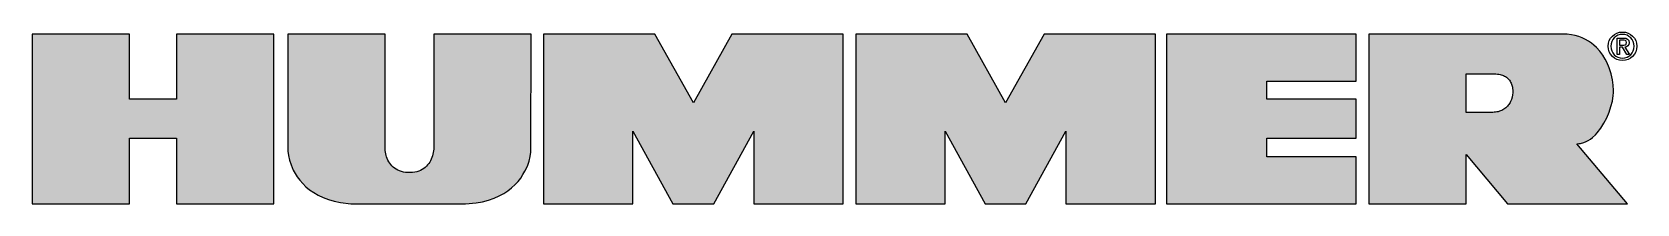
# Model space of a CAD drawing. Header units: millimetres. Extents: x -33 to 33, y -3.5 to 3.6.
import ezdxf

# ---------------------------------------------------------------- set-up
doc = ezdxf.new("R2010")
doc.units = ezdxf.units.MM
doc.header["$MEASUREMENT"] = 0
doc.layers.add('Capa 1', color=7, linetype='Continuous')

msp = doc.modelspace()

# ---------------------------------------------------------------- hatches: boundary and pattern name
at = {"layer": 'Capa 1'}
h = msp.add_hatch(color=250, dxfattribs=at)
h.dxf.hatch_style = 1
h.paths.add_polyline_path([(-28.978, 3.47), (-28.978, 3.47), (-32.978, 3.47), (-32.978, 3.469), (-32.978, -3.53), (-32.977, -3.53), (-28.978, -3.53), (-28.978, -0.82), (-27.042, -0.82), (-27.042, -3.53), (-27.041, -3.53), (-23.042, -3.53), (-23.042, 3.469), (-23.042, 3.47), (-27.042, 3.47), (-27.042, 3.47), (-27.042, 0.793), (-28.978, 0.793)])
h.paths.add_polyline_path([(-18.461, 3.47), (-22.462, 3.47), (-22.462, 3.47), (-22.459, -1.359), (-22.438, -1.532), (-22.396, -1.722), (-22.33, -1.924), (-22.238, -2.134), (-22.161, -2.275), (-22.071, -2.416), (-21.967, -2.554), (-21.848, -2.69), (-21.714, -2.82), (-21.564, -2.944), (-21.398, -3.06), (-21.215, -3.167), (-21.013, -3.263), (-20.794, -3.346), (-20.555, -3.416), (-20.296, -3.47), (-19.869, -3.52), (-19.558, -3.53), (-15.154, -3.526), (-14.717, -3.485), (-14.451, -3.436), (-14.206, -3.371), (-13.98, -3.292), (-13.773, -3.2), (-13.583, -3.097), (-13.411, -2.983), (-13.256, -2.862), (-13.117, -2.734), (-12.993, -2.6), (-12.884, -2.462), (-12.79, -2.322), (-12.708, -2.181), (-12.61, -1.97), (-12.539, -1.766), (-12.491, -1.573), (-12.466, -1.396), (-12.46, 3.47), (-16.461, 3.47), (-16.461, 3.47), (-16.461, -1.253), (-16.469, -1.345), (-16.479, -1.414), (-16.492, -1.483), (-16.511, -1.551), (-16.533, -1.618), (-16.559, -1.683), (-16.59, -1.747), (-16.626, -1.808), (-16.666, -1.867), (-16.71, -1.924), (-16.76, -1.976), (-16.814, -2.025), (-16.873, -2.07), (-16.936, -2.111), (-17.005, -2.147), (-17.079, -2.177), (-17.159, -2.202), (-17.243, -2.221), (-17.333, -2.234), (-17.428, -2.24), (-17.526, -2.238), (-17.62, -2.23), (-17.708, -2.215), (-17.791, -2.194), (-17.868, -2.168), (-17.94, -2.135), (-18.008, -2.098), (-18.07, -2.056), (-18.127, -2.009), (-18.18, -1.959), (-18.227, -1.905), (-18.27, -1.848), (-18.309, -1.788), (-18.343, -1.726), (-18.372, -1.661), (-18.397, -1.595), (-18.418, -1.528), (-18.435, -1.46), (-18.456, -1.344)])
h.paths.add_polyline_path([(-11.944, -3.53), (-11.944, -3.53), (-8.267, -3.53), (-8.267, -3.53), (-8.267, -0.53), (-6.622, -3.529), (-6.62, -3.53), (-4.944, -3.53), (-3.298, -0.53), (-3.298, -3.53), (-3.297, -3.53), (0.379, -3.53), (0.38, -3.529), (0.38, 3.469), (0.379, 3.47), (-4.202, 3.47), (-5.782, 0.631), (-7.362, 3.468), (-7.365, 3.47), (-11.944, 3.47), (-11.944, 3.468)])
h.paths.add_polyline_path([(0.896, -3.53), (0.896, -3.53), (4.573, -3.53), (4.574, -3.53), (4.574, -0.53), (6.218, -3.529), (6.22, -3.53), (7.897, -3.53), (9.542, -0.53), (9.542, -3.53), (9.543, -3.53), (13.219, -3.53), (13.22, -3.529), (13.22, 3.469), (13.219, 3.47), (8.639, 3.47), (7.058, 0.631), (5.478, 3.468), (5.475, 3.47), (0.896, 3.47), (0.896, 3.468)])
h.paths.add_polyline_path([(13.672, -3.53), (21.48, -3.53), (21.48, -1.597), (21.479, -1.595), (17.802, -1.595), (17.802, -0.82), (21.48, -0.82), (21.48, 0.792), (21.479, 0.793), (17.802, 0.793), (17.802, 1.535), (21.478, 1.535), (21.48, 1.536), (21.48, 3.468), (21.479, 3.47), (13.673, 3.47), (13.672, 3.468)])
h.paths.add_polyline_path([(21.996, -3.53), (21.997, -3.53), (25.996, -3.53), (25.996, -3.53), (25.996, -1.498), (27.706, -3.53), (27.707, -3.53), (32.642, -3.53), (30.545, -1.046), (30.546, -1.046), (30.555, -1.047), (30.604, -1.046), (30.652, -1.043), (30.7, -1.037), (30.748, -1.027), (30.795, -1.015), (30.842, -1), (30.934, -0.963), (31.023, -0.915), (31.11, -0.858), (31.195, -0.793), (31.316, -0.68), (31.394, -0.596), (31.538, -0.41), (31.668, -0.204), (31.782, 0.017), (31.879, 0.246), (31.956, 0.479), (32.014, 0.711), (32.049, 0.935), (32.058, 1.043), (32.061, 1.148), (32.051, 1.361), (32.02, 1.591), (31.965, 1.83), (31.887, 2.072), (31.783, 2.313), (31.722, 2.431), (31.617, 2.602), (31.495, 2.765), (31.358, 2.917), (31.257, 3.011), (31.148, 3.099), (31.032, 3.179), (30.907, 3.251), (30.774, 3.314), (30.633, 3.367), (30.484, 3.41), (30.326, 3.442), (30.159, 3.462), (21.997, 3.47), (21.996, 3.47)])
h.paths.add_polyline_path([(25.996, 1.825), (27.267, 1.825), (27.345, 1.816), (27.397, 1.807), (27.471, 1.789), (27.559, 1.752), (27.638, 1.705), (27.708, 1.648), (27.767, 1.582), (27.817, 1.51), (27.857, 1.431), (27.888, 1.347), (27.91, 1.255), (27.921, 1.145), (27.921, 1.053), (27.912, 0.961), (27.893, 0.869), (27.865, 0.779), (27.828, 0.693), (27.795, 0.63), (27.742, 0.552), (27.68, 0.48), (27.609, 0.415), (27.53, 0.359), (27.464, 0.325), (27.417, 0.304), (27.369, 0.287), (27.318, 0.272), (27.265, 0.26), (27.21, 0.251), (27.153, 0.246), (27.093, 0.244), (25.996, 0.244)], flags=16)

# ---------------------------------------------------------------- linework, layer by layer
at = {"layer": 'Capa 1', "color": 250}
for points in [[(-27.042, 0.793), (-28.977, 0.793), (-28.978, 0.795), (-28.978, 3.47), (-28.978, 3.47), (-32.978, 3.47), (-32.978, 3.469), (-32.978, -3.53), (-32.977, -3.53), (-28.978, -3.53), (-28.978, -0.821), (-28.976, -0.82), (-27.044, -0.82), (-27.042, -0.821), (-27.042, -3.53), (-27.041, -3.53), (-23.042, -3.53), (-23.042, 3.469), (-23.042, 3.47), (-27.042, 3.47), (-27.042, 3.47), (-27.042, 0.793)], [(-16.461, -1.208), (-16.463, -1.276), (-16.469, -1.345), (-16.479, -1.414), (-16.492, -1.483), (-16.511, -1.551), (-16.533, -1.618), (-16.559, -1.683), (-16.59, -1.747), (-16.626, -1.808), (-16.666, -1.867), (-16.71, -1.924), (-16.76, -1.976), (-16.814, -2.025), (-16.873, -2.07), (-16.936, -2.111), (-17.005, -2.147), (-17.079, -2.177), (-17.159, -2.202), (-17.243, -2.221), (-17.333, -2.234), (-17.428, -2.24), (-17.526, -2.238), (-17.62, -2.23), (-17.708, -2.215), (-17.791, -2.194), (-17.868, -2.168), (-17.94, -2.135), (-18.008, -2.098), (-18.07, -2.056), (-18.127, -2.009), (-18.18, -1.959), (-18.227, -1.905), (-18.27, -1.848), (-18.309, -1.788), (-18.343, -1.726), (-18.372, -1.661), (-18.397, -1.595), (-18.418, -1.528), (-18.435, -1.46), (-18.447, -1.391), (-18.456, -1.322), (-18.461, 3.47), (-22.462, 3.47), (-22.462, 3.47), (-22.459, -1.359), (-22.438, -1.532), (-22.396, -1.722), (-22.33, -1.924), (-22.238, -2.134), (-22.161, -2.275), (-22.071, -2.416), (-21.967, -2.554), (-21.848, -2.69), (-21.714, -2.82), (-21.564, -2.944), (-21.398, -3.06), (-21.215, -3.167), (-21.013, -3.263), (-20.794, -3.346), (-20.555, -3.416), (-20.296, -3.47), (-19.869, -3.52), (-19.558, -3.53), (-15.154, -3.526), (-14.717, -3.485), (-14.451, -3.436), (-14.206, -3.371), (-13.98, -3.292), (-13.773, -3.2), (-13.583, -3.097), (-13.411, -2.983), (-13.256, -2.862), (-13.117, -2.734), (-12.993, -2.6), (-12.884, -2.462), (-12.79, -2.322), (-12.708, -2.181), (-12.61, -1.97), (-12.539, -1.766), (-12.491, -1.573), (-12.466, -1.396), (-12.46, 3.47), (-16.461, 3.47), (-16.461, 3.47), (-16.461, -1.208)], [(-5.782, 0.631), (-7.362, 3.468), (-7.365, 3.47), (-11.944, 3.47), (-11.944, 3.468), (-11.944, -3.53), (-11.944, -3.53), (-8.267, -3.53), (-8.267, -3.53), (-8.267, -0.531), (-8.266, -0.53), (-6.622, -3.529), (-6.62, -3.53), (-4.944, -3.53), (-3.298, -0.53), (-3.298, -3.53), (-3.297, -3.53), (0.379, -3.53), (0.38, -3.529), (0.38, 3.469), (0.379, 3.47), (-4.202, 3.47), (-5.782, 0.631)], [(7.058, 0.631), (5.478, 3.468), (5.475, 3.47), (0.896, 3.47), (0.896, 3.468), (0.896, -3.53), (0.896, -3.53), (4.573, -3.53), (4.574, -3.53), (4.574, -0.531), (4.574, -0.53), (6.218, -3.529), (6.22, -3.53), (7.897, -3.53), (9.542, -0.53), (9.542, -3.53), (9.543, -3.53), (13.219, -3.53), (13.22, -3.529), (13.22, 3.469), (13.219, 3.47), (8.639, 3.47), (7.058, 0.631)], [(13.672, -3.53), (21.48, -3.53), (21.48, -1.597), (21.479, -1.595), (17.802, -1.595), (17.802, -1.594), (17.802, -0.821), (17.803, -0.82), (21.48, -0.82), (21.48, 0.792), (21.479, 0.793), (17.802, 0.793), (17.802, 0.793), (17.802, 1.535), (21.478, 1.535), (21.48, 1.536), (21.48, 3.468), (21.479, 3.47), (13.673, 3.47), (13.672, 3.468), (13.672, -3.53)], [(32.061, 1.148), (32.051, 1.361), (32.02, 1.591), (31.965, 1.83), (31.887, 2.072), (31.783, 2.313), (31.722, 2.431), (31.617, 2.602), (31.495, 2.765), (31.358, 2.917), (31.257, 3.011), (31.148, 3.099), (31.032, 3.179), (30.907, 3.251), (30.774, 3.314), (30.633, 3.367), (30.484, 3.41), (30.326, 3.442), (30.159, 3.462), (21.997, 3.47), (21.996, 3.47), (21.996, -3.53), (21.997, -3.53), (25.996, -3.53), (25.996, -3.53), (25.996, -1.498), (27.706, -3.53), (27.707, -3.53), (32.642, -3.53), (30.545, -1.046), (30.546, -1.046), (30.555, -1.047), (30.604, -1.046), (30.652, -1.043), (30.7, -1.037), (30.748, -1.027), (30.795, -1.015), (30.842, -1), (30.934, -0.963), (31.023, -0.915), (31.11, -0.858), (31.195, -0.793), (31.316, -0.68), (31.394, -0.596), (31.538, -0.41), (31.668, -0.204), (31.782, 0.017), (31.879, 0.246), (31.956, 0.479), (32.014, 0.711), (32.049, 0.935), (32.058, 1.043), (32.061, 1.148)], [(27.093, 0.244), (25.998, 0.244), (25.996, 0.245), (25.996, 1.825), (25.997, 1.825), (27.222, 1.825), (27.291, 1.822), (27.345, 1.816), (27.397, 1.807), (27.446, 1.795), (27.493, 1.779), (27.538, 1.761), (27.58, 1.74), (27.619, 1.716), (27.656, 1.69), (27.691, 1.662), (27.723, 1.631), (27.753, 1.599), (27.78, 1.564), (27.805, 1.528), (27.827, 1.49), (27.847, 1.45), (27.865, 1.41), (27.88, 1.368), (27.893, 1.325), (27.904, 1.281), (27.912, 1.236), (27.921, 1.145), (27.921, 1.053), (27.912, 0.961), (27.893, 0.869), (27.865, 0.779), (27.828, 0.693), (27.806, 0.651), (27.782, 0.611), (27.756, 0.572), (27.727, 0.534), (27.696, 0.498), (27.663, 0.464), (27.627, 0.432), (27.59, 0.402), (27.55, 0.374), (27.508, 0.348), (27.464, 0.325), (27.417, 0.304), (27.369, 0.287), (27.318, 0.272), (27.265, 0.26), (27.21, 0.251), (27.153, 0.246), (27.093, 0.244)]]:
    msp.add_lwpolyline(points, close=True, dxfattribs=at)
for points, knots in [([(32.43, 3.554), (32.108, 3.554), (31.836, 3.306), (31.836, 2.97), (31.836, 2.97), (31.836, 2.631), (32.108, 2.383), (32.43, 2.383), (32.43, 2.383), (32.749, 2.383), (33.022, 2.631), (33.022, 2.97), (33.022, 2.97), (33.022, 3.306), (32.749, 3.554), (32.43, 3.554)], [0, 0, 0, 0, 0.2, 0.2, 0.2, 0.2, 0.4, 0.4, 0.4, 0.4, 0.6, 0.6, 0.6, 0.6, 1, 1, 1, 1]), ([(32.43, 2.481), (32.163, 2.481), (31.953, 2.688), (31.953, 2.97), (31.953, 2.97), (31.953, 3.247), (32.162, 3.456), (32.43, 3.456), (32.43, 3.456), (32.695, 3.456), (32.904, 3.247), (32.904, 2.97), (32.904, 2.97), (32.904, 2.688), (32.695, 2.481), (32.43, 2.481)], [0, 0, 0, 0, 0.2, 0.2, 0.2, 0.2, 0.4, 0.4, 0.4, 0.4, 0.6, 0.6, 0.6, 0.6, 1, 1, 1, 1]), ([(32.7, 3.114), (32.7, 3.247), (32.621, 3.306), (32.461, 3.306), (32.461, 3.306), (32.461, 3.306), (32.204, 3.306), (32.204, 3.306), (32.204, 3.306), (32.204, 3.306), (32.204, 2.631), (32.204, 2.631), (32.204, 2.631), (32.204, 2.631), (32.306, 2.631), (32.306, 2.631), (32.306, 2.631), (32.306, 2.631), (32.306, 2.924), (32.306, 2.924), (32.306, 2.924), (32.306, 2.924), (32.424, 2.924), (32.424, 2.924), (32.424, 2.924), (32.424, 2.924), (32.602, 2.631), (32.602, 2.631), (32.602, 2.631), (32.602, 2.631), (32.717, 2.631), (32.717, 2.631), (32.717, 2.631), (32.717, 2.631), (32.525, 2.928), (32.525, 2.928), (32.525, 2.928), (32.624, 2.94), (32.7, 2.993), (32.7, 3.114)], [0, 0, 0, 0, 0.090909, 0.090909, 0.090909, 0.090909, 0.181818, 0.181818, 0.181818, 0.181818, 0.272727, 0.272727, 0.272727, 0.272727, 0.363636, 0.363636, 0.363636, 0.363636, 0.454545, 0.454545, 0.454545, 0.454545, 0.545455, 0.545455, 0.545455, 0.545455, 0.636364, 0.636364, 0.636364, 0.636364, 0.727273, 0.727273, 0.727273, 0.727273, 0.818182, 0.818182, 0.818182, 0.818182, 1, 1, 1, 1]), ([(32.306, 3.01), (32.306, 3.01), (32.306, 3.219), (32.306, 3.219), (32.306, 3.219), (32.306, 3.219), (32.446, 3.219), (32.446, 3.219), (32.446, 3.219), (32.517, 3.219), (32.593, 3.204), (32.593, 3.12), (32.593, 3.12), (32.593, 3.016), (32.515, 3.01), (32.429, 3.01), (32.429, 3.01), (32.429, 3.01), (32.306, 3.01), (32.306, 3.01)], [0, 0, 0, 0, 0.166667, 0.166667, 0.166667, 0.166667, 0.333333, 0.333333, 0.333333, 0.333333, 0.5, 0.5, 0.5, 0.5, 0.666667, 0.666667, 0.666667, 0.666667, 1, 1, 1, 1])]:
    msp.add_open_spline(points, degree=3, knots=knots, dxfattribs=at)

doc.saveas('drawing.dxf')
